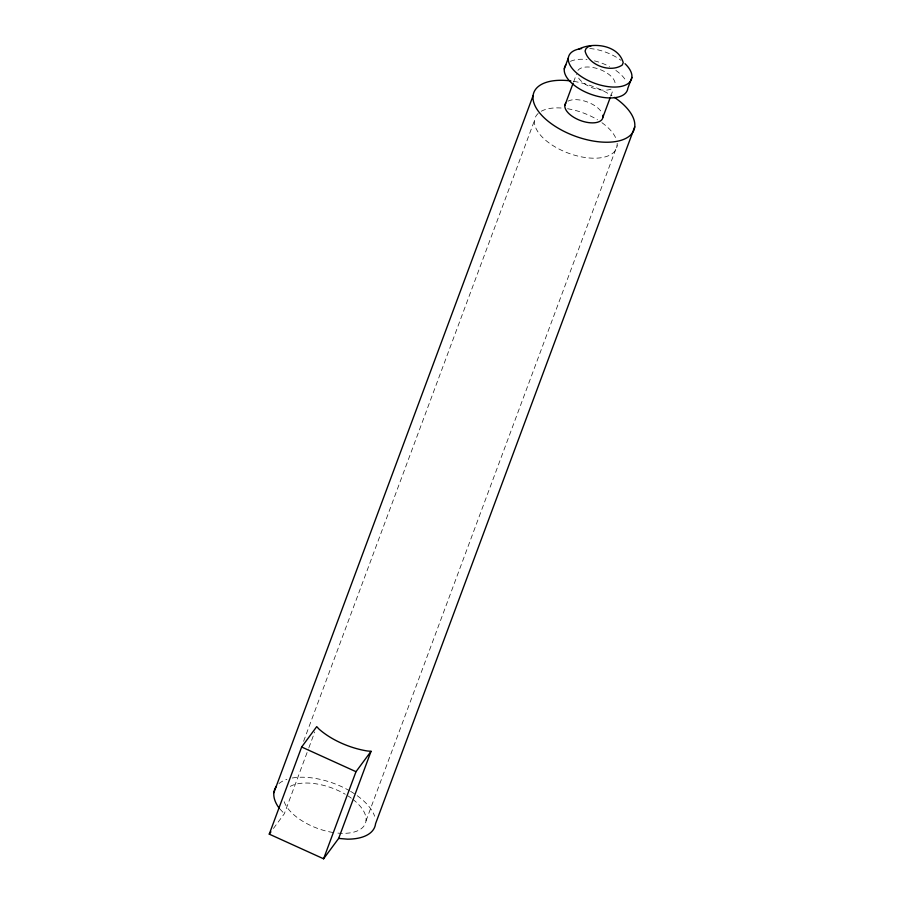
<?xml version="1.0" encoding="UTF-8"?>
<svg xmlns="http://www.w3.org/2000/svg" width="904" height="904" viewBox="0 0 904 904"><rect width="100%" height="100%" fill="white"/><g stroke="black" fill="none" stroke-linecap="round" stroke-linejoin="round"><path stroke-width="0.68" stroke-dasharray="4.52 3.39" d="M303.597 741.303L534.501 120.424M273.437 828.471L284.331 813.747L308.377 749.066M308.874 747.744L314.761 731.912M573.588 81.948L576.503 74.117M610.754 96.14L613.183 89.609M366.03 820.798L617.116 145.657M279.867 808.944L284.331 813.747M278.94 783.587A53.449 26.397 20.4 0 1 286.918 779.338M292.229 778.016A53.449 26.397 20.4 0 1 349.43 790.684M350.594 791.362A53.449 26.397 20.4 0 1 374.629 816.244M573.757 81.36A53.449 26.397 20.4 0 1 612.019 95.813M567.949 101.214A20.046 9.899 20.4 0 1 586.673 101.734A20.046 9.899 20.4 0 1 602.2 113.26M611.036 89.112A20.046 9.899 20.4 0 1 592.47 87.824A20.046 9.899 20.4 0 1 577.758 76.591M577.927 70.399A20.046 9.899 20.4 0 1 599.646 69.371A20.046 9.899 20.4 0 1 615.127 84.388M570.458 61.336A33.403 16.498 20.4 0 1 587.024 59.54M594.436 60.862A33.403 16.498 20.4 0 1 609.477 66.546M615.873 70.433A33.403 16.498 20.4 0 1 626.415 81.654M589.747 48.511A33.403 16.498 20.4 0 1 620.991 60.319M352.888 799.362A43.426 21.447 20.4 0 1 364.9 824.493A43.426 21.447 20.4 0 1 335.587 832.866M332.966 832.482A43.426 21.447 20.4 0 1 284.172 801.645M290.218 786.378A43.426 21.447 20.4 0 1 345.272 794.243M347.565 795.633A43.426 21.447 20.4 0 1 351.871 798.582M617.149 143.307A43.426 21.447 20.4 0 1 565.78 152.154A43.426 21.447 20.4 0 1 540.163 111.915M541.304 111.226A43.426 21.447 20.4 0 1 562.333 108.096M567.565 108.74A43.426 21.447 20.4 0 1 597.521 119.791M601.917 122.684A43.426 21.447 20.4 0 1 616.359 139.589"/><path stroke-width="1.36" d="M273.878 792.661L533.066 95.745M269.256 834.132L301.653 747.009L316.728 726.624L318.965 729.053A53.449 26.397 20.4 0 0 367.261 750.975L371.058 751.303L338.661 838.415L323.598 858.8L269.256 834.132L270.929 831.861M564.277 68.896L568.333 58.003M564.842 105.474L573.102 83.258M323.598 858.8L355.995 771.688L371.058 751.303M602.968 117.057L610.268 97.451M631.873 77.405L627.828 88.298A33.403 16.498 20.4 0 1 589.973 93.937A33.403 16.498 20.4 0 1 565.87 64.885M634.744 126.786L375.555 823.713A53.449 26.397 20.4 0 1 347.441 839.161L338.661 838.415M591.453 45.607L588.199 46.771L586.018 48.613L585.08 51.031C588.447 65.099 610.449 73.235 622.28 65.009L623.218 62.602C618.438 45.155 593.499 41.765 579.012 48.997M301.653 747.009L355.995 771.688M614.437 97.395A53.449 26.397 20.4 0 1 616.901 141.34A53.449 26.397 20.4 0 1 538.761 111.813A53.449 26.397 20.4 0 1 570.887 80.942M279.133 808.142A53.449 26.397 20.4 0 1 276.421 786.254M602.878 115.215A20.046 9.899 20.4 0 1 581.973 121.068A20.046 9.899 20.4 0 1 565.768 103.067M625.014 63.698A33.403 16.498 20.4 0 1 619.489 86.716A33.403 16.498 20.4 0 1 574.515 71.043A33.403 16.498 20.4 0 1 581.622 48.579"/></g></svg>
